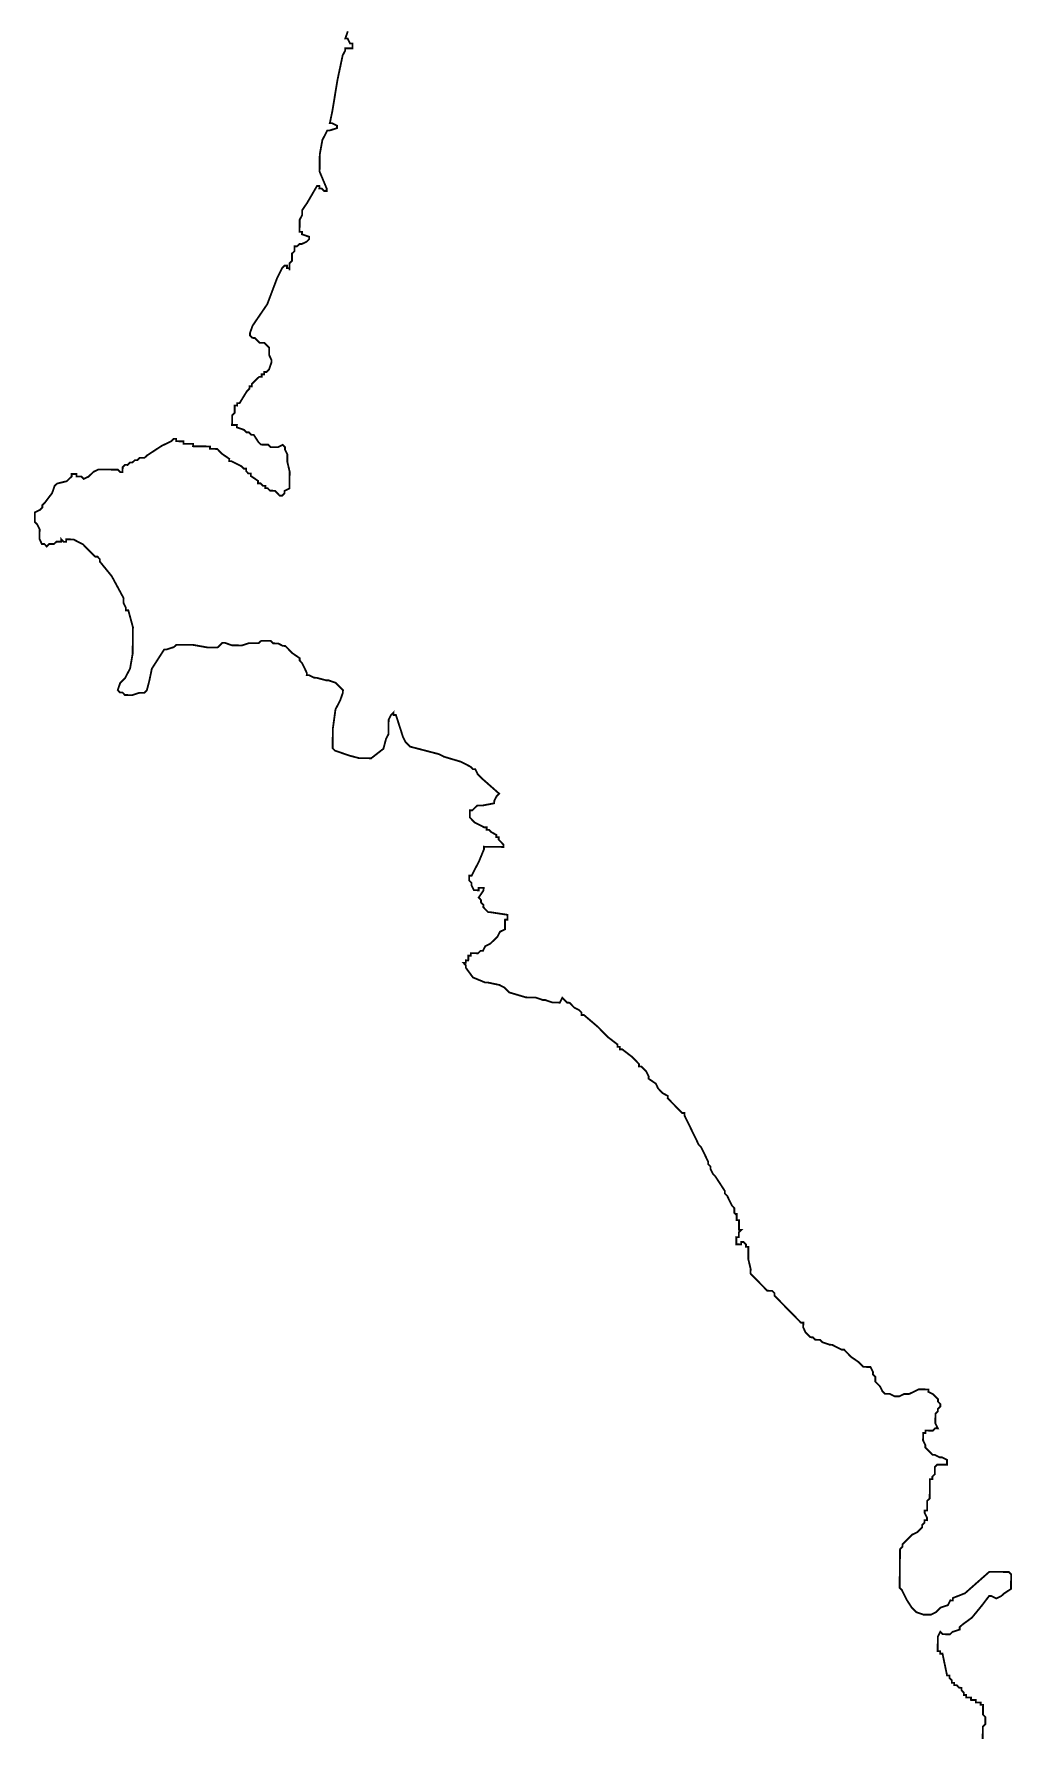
# Model space of a CAD drawing. Header units: metres. Extents: x 290190 to 339802, y 1811045 to 1991312.
# Drawn here: x 297534 to 299158, y 1968781 to 1971597 of the extents above; entities that cross this region are included whole.
import ezdxf

# ---------------------------------------------------------------- set-up
doc = ezdxf.new("R2010")
doc.units = ezdxf.units.M
doc.header["$MEASUREMENT"] = 0
doc.layers.add('HAZARDS LINE', color=1, linetype='Continuous')

msp = doc.modelspace()

# ---------------------------------------------------------------- linework, layer by layer
at = {"layer": 'HAZARDS LINE', "lineweight": 18}
msp.add_lwpolyline([(299108.8, 1968768.1, 3.01, 3.01, 0), (299109, 1968784.2, 3.01, 3.01, 0), (299109.1, 1968788.2, 3.01, 3.01, 0), (299113.1, 1968792.2, 3.01, 3.01, 0), (299113.2, 1968796.2, 3.01, 3.01, 0), (299113.2, 1968800.2, 3.01, 3.01, 0), (299113.3, 1968804.3, 3.01, 3.01, 0), (299109.3, 1968808.3, 3.01, 3.01, 0), (299109.3, 1968812.3, 3.01, 3.01, 0), (299109.4, 1968816.4, 3.01, 3.01, 0), (299109.4, 1968820.4, 3.01, 3.01, 0), (299109.5, 1968824.4, 3.01, 3.01, 0), (299105.5, 1968824.5, 3.01, 3.01, 0), (299105.5, 1968828.5, 3.01, 3.01, 0), (299101.5, 1968828.5, 3.01, 3.01, 0), (299097.5, 1968828.6, 3.01, 3.01, 0), (299097.5, 1968832.6, 3.01, 3.01, 0), (299093.5, 1968832.6, 3.01, 3.01, 0), (299089.5, 1968832.7, 3.01, 3.01, 0), (299089.5, 1968836.7, 3.01, 3.01, 0), (299085.5, 1968836.7, 3.01, 3.01, 0), (299081.5, 1968836.8, 3.01, 3.01, 0), (299081.5, 1968840.8, 3.01, 3.01, 0), (299077.5, 1968840.8, 3.01, 3.01, 0), (299077.5, 1968844.9, 3.01, 3.01, 0), (299073.6, 1968848.9, 3.01, 3.01, 0), (299073.6, 1968852.9, 3.01, 3.01, 0), (299069.6, 1968853, 3.01, 3.01, 0), (299065.6, 1968857.1, 3.01, 3.01, 0), (299061.6, 1968857.1, 3.01, 3.01, 0), (299061.6, 1968861.1, 3.01, 3.01, 0), (299057.6, 1968861.2, 3.01, 3.01, 0), (299057.7, 1968865.2, 3.01, 3.01, 0), (299053.7, 1968869.2, 3.01, 3.01, 0), (299053.7, 1968873.3, 3.01, 3.01, 0), (299049.7, 1968873.3, 3.01, 3.01, 0), (299042.1, 1968909.6, 3.01, 3.01, 0), (299038.1, 1968909.6, 3.01, 3.01, 0), (299038.1, 1968913.6, 3.01, 3.01, 0), (299034.1, 1968913.7, 3.01, 3.01, 0), (299034.1, 1968917.7, 3.01, 3.01, 0), (299034.2, 1968921.7, 3.01, 3.01, 0), (299034.2, 1968925.7, 3.01, 3.01, 0), (299034.3, 1968929.8, 3.01, 3.01, 0), (299034.3, 1968933.8, 3.01, 3.01, 0), (299034.4, 1968937.8, 3.01, 3.01, 0), (299038.5, 1968945.8, 3.01, 3.01, 0), (299042.4, 1968941.7, 3.01, 3.01, 0), (299046.5, 1968941.7, 3.01, 3.01, 0), (299050.5, 1968941.6, 3.01, 3.01, 0), (299054.5, 1968941.6, 3.01, 3.01, 0), (299058.6, 1968945.6, 3.01, 3.01, 0), (299070.7, 1968949.5, 3.01, 3.01, 0), (299070.7, 1968953.5, 3.01, 3.01, 0), (299074.8, 1968957.4, 3.01, 3.01, 0), (299091, 1968969.3, 3.01, 3.01, 0), (299107.3, 1968989.2, 3.01, 3.01, 0), (299119.5, 1969005.2, 3.01, 3.01, 0), (299123.5, 1969005.1, 3.01, 3.01, 0), (299131.5, 1969001, 3.01, 3.01, 0), (299139.6, 1969005, 3.01, 3.01, 0), (299143.7, 1969008.9, 3.01, 3.01, 0), (299155.8, 1969016.9, 3.01, 3.01, 0), (299155.9, 1969020.9, 3.01, 3.01, 0), (299155.9, 1969024.9, 3.01, 3.01, 0), (299155.9, 1969028.9, 3.01, 3.01, 0), (299156, 1969032.9, 3.01, 3.01, 0), (299156, 1969036.9, 3.01, 3.01, 0), (299156.1, 1969041, 3.01, 3.01, 0), (299152.1, 1969045, 3.01, 3.01, 0), (299148.1, 1969045.1, 3.01, 3.01, 0), (299144.1, 1969045.1, 3.01, 3.01, 0), (299140, 1969045.2, 3.01, 3.01, 0), (299132, 1969045.3, 3.01, 3.01, 0), (299119.9, 1969045.4, 3.01, 3.01, 0), (299079.4, 1969009.7, 3.01, 3.01, 0), (299059.2, 1969001.8, 3.01, 3.01, 0), (299059.1, 1968997.8, 3.01, 3.01, 0), (299055.1, 1968997.9, 3.01, 3.01, 0), (299051, 1968989.9, 3.01, 3.01, 0), (299038.9, 1968986, 3.01, 3.01, 0), (299030.8, 1968978, 3.01, 3.01, 0), (299022.7, 1968974.1, 3.01, 3.01, 0), (299010.6, 1968974.2, 3.01, 3.01, 0), (298998.6, 1968978.4, 3.01, 3.01, 0), (298990.7, 1968986.5, 3.01, 3.01, 0), (298982.8, 1968998.7, 3.01, 3.01, 0), (298974.9, 1969014.8, 3.01, 3.01, 0), (298970.9, 1969018.9, 3.01, 3.01, 0), (298971, 1969026.9, 3.01, 3.01, 0), (298971.2, 1969043, 3.01, 3.01, 0), (298971.3, 1969055.1, 3.01, 3.01, 0), (298971.5, 1969071.1, 3.01, 3.01, 0), (298971.6, 1969075.2, 3.01, 3.01, 0), (298971.6, 1969079.2, 3.01, 3.01, 0), (298971.7, 1969083.2, 3.01, 3.01, 0), (298975.7, 1969087.2, 3.01, 3.01, 0), (298975.8, 1969091.2, 3.01, 3.01, 0), (298979.8, 1969095.2, 3.01, 3.01, 0), (298983.9, 1969099.1, 3.01, 3.01, 0), (298992, 1969107.1, 3.01, 3.01, 0), (299000.1, 1969111, 3.01, 3.01, 0), (299004.2, 1969115, 3.01, 3.01, 0), (299008.2, 1969119, 3.01, 3.01, 0), (299008.3, 1969123, 3.01, 3.01, 0), (299012.3, 1969127, 3.01, 3.01, 0), (299012.4, 1969131, 3.01, 3.01, 0), (299016.4, 1969130.9, 3.01, 3.01, 0), (299016.4, 1969135, 3.01, 3.01, 0), (299012.5, 1969143.1, 3.01, 3.01, 0), (299012.5, 1969147.1, 3.01, 3.01, 0), (299016.6, 1969147, 3.01, 3.01, 0), (299016.6, 1969151, 3.01, 3.01, 0), (299016.7, 1969159.1, 3.01, 3.01, 0), (299016.7, 1969163.1, 3.01, 3.01, 0), (299020.8, 1969167.1, 3.01, 3.01, 0), (299020.9, 1969171.1, 3.01, 3.01, 0), (299021.1, 1969191.2, 3.01, 3.01, 0), (299021.1, 1969195.2, 3.01, 3.01, 0), (299021.2, 1969199.2, 3.01, 3.01, 0), (299025.2, 1969199.2, 3.01, 3.01, 0), (299025.2, 1969203.2, 3.01, 3.01, 0), (299029.3, 1969207.2, 3.01, 3.01, 0), (299029.3, 1969211.2, 3.01, 3.01, 0), (299029.4, 1969215.2, 3.01, 3.01, 0), (299029.4, 1969219.2, 3.01, 3.01, 0), (299033.5, 1969223.2, 3.01, 3.01, 0), (299041.5, 1969223.1, 3.01, 3.01, 0), (299045.5, 1969223.1, 3.01, 3.01, 0), (299049.6, 1969223, 3.01, 3.01, 0), (299049.6, 1969227.1, 3.01, 3.01, 0), (299049.7, 1969231.1, 3.01, 3.01, 0), (299041.7, 1969235.2, 3.01, 3.01, 0), (299037.6, 1969235.2, 3.01, 3.01, 0), (299029.6, 1969239.3, 3.01, 3.01, 0), (299025.6, 1969239.4, 3.01, 3.01, 0), (299021.7, 1969243.5, 3.01, 3.01, 0), (299017.7, 1969247.5, 3.01, 3.01, 0), (299013.7, 1969251.6, 3.01, 3.01, 0), (299013.7, 1969255.6, 3.01, 3.01, 0), (299009.8, 1969263.7, 3.01, 3.01, 0), (299009.9, 1969267.7, 3.01, 3.01, 0), (299009.9, 1969271.7, 3.01, 3.01, 0), (299010, 1969275.7, 3.01, 3.01, 0), (299014, 1969275.7, 3.01, 3.01, 0), (299014, 1969279.7, 3.01, 3.01, 0), (299018, 1969279.7, 3.01, 3.01, 0), (299022.1, 1969279.6, 3.01, 3.01, 0), (299026.1, 1969279.6, 3.01, 3.01, 0), (299030.1, 1969283.6, 3.01, 3.01, 0), (299034.2, 1969283.5, 3.01, 3.01, 0), (299030.2, 1969291.6, 3.01, 3.01, 0), (299030.3, 1969295.6, 3.01, 3.01, 0), (299030.3, 1969299.6, 3.01, 3.01, 0), (299030.4, 1969303.7, 3.01, 3.01, 0), (299030.4, 1969307.7, 3.01, 3.01, 0), (299034.5, 1969311.6, 3.01, 3.01, 0), (299034.5, 1969315.7, 3.01, 3.01, 0), (299038.6, 1969319.6, 3.01, 3.01, 0), (299038.6, 1969323.7, 3.01, 3.01, 0), (299034.6, 1969327.7, 3.01, 3.01, 0), (299034.7, 1969331.7, 3.01, 3.01, 0), (299026.7, 1969339.9, 3.01, 3.01, 0), (299018.7, 1969344, 3.01, 3.01, 0), (299018.8, 1969348, 3.01, 3.01, 0), (299014.8, 1969348, 3.01, 3.01, 0), (299010.7, 1969348.1, 3.01, 3.01, 0), (299002.7, 1969348.2, 3.01, 3.01, 0), (298986.5, 1969340.3, 3.01, 3.01, 0), (298978.5, 1969340.4, 3.01, 3.01, 0), (298970.4, 1969336.5, 3.01, 3.01, 0), (298966.4, 1969336.5, 3.01, 3.01, 0), (298962.4, 1969336.6, 3.01, 3.01, 0), (298954.4, 1969340.7, 3.01, 3.01, 0), (298946.4, 1969340.8, 3.01, 3.01, 0), (298942.4, 1969344.8, 3.01, 3.01, 0), (298938.5, 1969352.9, 3.01, 3.01, 0), (298934.5, 1969357, 3.01, 3.01, 0), (298930.5, 1969361, 3.01, 3.01, 0), (298930.6, 1969369.1, 3.01, 3.01, 0), (298926.6, 1969373.1, 3.01, 3.01, 0), (298926.7, 1969377.2, 3.01, 3.01, 0), (298922.7, 1969385.2, 3.01, 3.01, 0), (298918.7, 1969385.3, 3.01, 3.01, 0), (298910.7, 1969385.4, 3.01, 3.01, 0), (298902.7, 1969393.5, 3.01, 3.01, 0), (298890.8, 1969401.7, 3.01, 3.01, 0), (298886.8, 1969405.7, 3.01, 3.01, 0), (298878.8, 1969413.9, 3.01, 3.01, 0), (298874.8, 1969413.9, 3.01, 3.01, 0), (298866.8, 1969418, 3.01, 3.01, 0), (298858.8, 1969422.1, 3.01, 3.01, 0), (298854.8, 1969422.2, 3.01, 3.01, 0), (298842.8, 1969426.3, 3.01, 3.01, 0), (298838.8, 1969430.4, 3.01, 3.01, 0), (298834.8, 1969430.4, 3.01, 3.01, 0), (298830.8, 1969430.5, 3.01, 3.01, 0), (298826.8, 1969434.5, 3.01, 3.01, 0), (298822.8, 1969434.6, 3.01, 3.01, 0), (298818.8, 1969438.6, 3.01, 3.01, 0), (298814.8, 1969442.7, 3.01, 3.01, 0), (298810.9, 1969450.8, 3.01, 3.01, 0), (298811, 1969454.8, 3.01, 3.01, 0), (298811, 1969458.8, 3.01, 3.01, 0), (298807, 1969458.9, 3.01, 3.01, 0), (298795.1, 1969471.1, 3.01, 3.01, 0), (298783.1, 1969483.3, 3.01, 3.01, 0), (298771.2, 1969495.5, 3.01, 3.01, 0), (298763.3, 1969503.6, 3.01, 3.01, 0), (298763.3, 1969507.6, 3.01, 3.01, 0), (298759.3, 1969511.7, 3.01, 3.01, 0), (298751.3, 1969511.8, 3.01, 3.01, 0), (298747.3, 1969515.8, 3.01, 3.01, 0), (298743.4, 1969519.9, 3.01, 3.01, 0), (298739.4, 1969523.9, 3.01, 3.01, 0), (298727.5, 1969536.1, 3.01, 3.01, 0), (298723.5, 1969540.2, 3.01, 3.01, 0), (298723.6, 1969548.2, 3.01, 3.01, 0), (298719.7, 1969564.4, 3.01, 3.01, 0), (298719.9, 1969580.4, 3.01, 3.01, 0), (298719.9, 1969584.5, 3.01, 3.01, 0), (298715.9, 1969584.5, 3.01, 3.01, 0), (298716, 1969588.5, 3.01, 3.01, 0), (298712, 1969592.6, 3.01, 3.01, 0), (298708, 1969592.6, 3.01, 3.01, 0), (298707.9, 1969588.6, 3.01, 3.01, 0), (298703.9, 1969588.7, 3.01, 3.01, 0), (298699.9, 1969588.7, 3.01, 3.01, 0), (298699.9, 1969592.7, 3.01, 3.01, 0), (298700, 1969596.7, 3.01, 3.01, 0), (298700, 1969600.8, 3.01, 3.01, 0), (298704.1, 1969600.7, 3.01, 3.01, 0), (298704.1, 1969604.7, 3.01, 3.01, 0), (298704.1, 1969608.8, 3.01, 3.01, 0), (298708.2, 1969612.7, 3.01, 3.01, 0), (298704.2, 1969612.8, 3.01, 3.01, 0), (298704.2, 1969616.8, 3.01, 3.01, 0), (298704.3, 1969620.8, 3.01, 3.01, 0), (298704.3, 1969624.8, 3.01, 3.01, 0), (298704.4, 1969628.8, 3.01, 3.01, 0), (298700.3, 1969628.9, 3.01, 3.01, 0), (298700.4, 1969632.9, 3.01, 3.01, 0), (298700.4, 1969636.9, 3.01, 3.01, 0), (298700.5, 1969641, 3.01, 3.01, 0), (298700.4, 1969636.9, 3.01, 3.01, 0), (298696.5, 1969641, 3.01, 3.01, 0), (298696.5, 1969649, 3.01, 3.01, 0), (298692.6, 1969653.1, 3.01, 3.01, 0), (298684.7, 1969669.3, 3.01, 3.01, 0), (298680.7, 1969673.3, 3.01, 3.01, 0), (298680.8, 1969677.3, 3.01, 3.01, 0), (298672.9, 1969689.5, 3.01, 3.01, 0), (298665, 1969701.6, 3.01, 3.01, 0), (298661, 1969705.7, 3.01, 3.01, 0), (298657.1, 1969713.8, 3.01, 3.01, 0), (298657.1, 1969717.8, 3.01, 3.01, 0), (298653.1, 1969721.9, 3.01, 3.01, 0), (298653.2, 1969725.9, 3.01, 3.01, 0), (298641.4, 1969750.1, 3.01, 3.01, 0), (298637.4, 1969754.2, 3.01, 3.01, 0), (298633.5, 1969762.3, 3.01, 3.01, 0), (298629.6, 1969770.4, 3.01, 3.01, 0), (298625.6, 1969778.5, 3.01, 3.01, 0), (298613.8, 1969802.7, 3.01, 3.01, 0), (298613.9, 1969806.7, 3.01, 3.01, 0), (298609.9, 1969806.8, 3.01, 3.01, 0), (298605.9, 1969810.8, 3.01, 3.01, 0), (298601.9, 1969814.9, 3.01, 3.01, 0), (298597.9, 1969819, 3.01, 3.01, 0), (298590, 1969827.1, 3.01, 3.01, 0), (298586, 1969831.2, 3.01, 3.01, 0), (298586.1, 1969835.2, 3.01, 3.01, 0), (298578.1, 1969839.3, 3.01, 3.01, 0), (298574.1, 1969843.3, 3.01, 3.01, 0), (298570.1, 1969847.4, 3.01, 3.01, 0), (298566.2, 1969855.5, 3.01, 3.01, 0), (298554.2, 1969863.7, 3.01, 3.01, 0), (298554.3, 1969867.7, 3.01, 3.01, 0), (298550.3, 1969875.8, 3.01, 3.01, 0), (298542.4, 1969883.9, 3.01, 3.01, 0), (298538.4, 1969883.9, 3.01, 3.01, 0), (298538.4, 1969888, 3.01, 3.01, 0), (298526.5, 1969900.1, 3.01, 3.01, 0), (298510.5, 1969912.4, 3.01, 3.01, 0), (298506.5, 1969912.4, 3.01, 3.01, 0), (298506.6, 1969916.4, 3.01, 3.01, 0), (298502.6, 1969916.5, 3.01, 3.01, 0), (298502.6, 1969920.5, 3.01, 3.01, 0), (298486.7, 1969932.7, 3.01, 3.01, 0), (298482.7, 1969936.8, 3.01, 3.01, 0), (298474.7, 1969944.9, 3.01, 3.01, 0), (298470.8, 1969949, 3.01, 3.01, 0), (298446.9, 1969969.4, 3.01, 3.01, 0), (298442.8, 1969969.4, 3.01, 3.01, 0), (298442.9, 1969973.4, 3.01, 3.01, 0), (298438.9, 1969977.5, 3.01, 3.01, 0), (298430.9, 1969981.6, 3.01, 3.01, 0), (298426.9, 1969985.7, 3.01, 3.01, 0), (298423, 1969989.7, 3.01, 3.01, 0), (298419, 1969989.8, 3.01, 3.01, 0), (298411, 1969997.9, 3.01, 3.01, 0), (298406.9, 1969989.9, 3.01, 3.01, 0), (298402.9, 1969990, 3.01, 3.01, 0), (298394.8, 1969990, 3.01, 3.01, 0), (298382.8, 1969994.2, 3.01, 3.01, 0), (298378.8, 1969994.2, 3.01, 3.01, 0), (298366.8, 1969998.4, 3.01, 3.01, 0), (298362.8, 1969998.4, 3.01, 3.01, 0), (298358.8, 1969998.5, 3.01, 3.01, 0), (298354.7, 1969998.5, 3.01, 3.01, 0), (298350.7, 1969998.6, 3.01, 3.01, 0), (298322.7, 1970006.9, 3.01, 3.01, 0), (298318.7, 1970011, 3.01, 3.01, 0), (298314.7, 1970015, 3.01, 3.01, 0), (298306.7, 1970019.2, 3.01, 3.01, 0), (298286.7, 1970023.4, 3.01, 3.01, 0), (298282.7, 1970023.4, 3.01, 3.01, 0), (298262.7, 1970031.7, 3.01, 3.01, 0), (298250.8, 1970047.9, 3.01, 3.01, 0), (298250.8, 1970051.9, 3.01, 3.01, 0), (298246.9, 1970056, 3.01, 3.01, 0), (298250.9, 1970055.9, 3.01, 3.01, 0), (298250.9, 1970060, 3.01, 3.01, 0), (298254.9, 1970059.9, 3.01, 3.01, 0), (298255, 1970063.9, 3.01, 3.01, 0), (298255, 1970068, 3.01, 3.01, 0), (298259, 1970067.9, 3.01, 3.01, 0), (298259.1, 1970071.9, 3.01, 3.01, 0), (298271.1, 1970071.8, 3.01, 3.01, 0), (298275.2, 1970075.8, 3.01, 3.01, 0), (298279.2, 1970075.7, 3.01, 3.01, 0), (298283.3, 1970083.7, 3.01, 3.01, 0), (298291.4, 1970087.7, 3.01, 3.01, 0), (298295.5, 1970091.6, 3.01, 3.01, 0), (298299.5, 1970095.6, 3.01, 3.01, 0), (298303.6, 1970099.6, 3.01, 3.01, 0), (298307.7, 1970107.6, 3.01, 3.01, 0), (298315.8, 1970111.5, 3.01, 3.01, 0), (298315.8, 1970115.5, 3.01, 3.01, 0), (298315.9, 1970119.5, 3.01, 3.01, 0), (298315.9, 1970123.6, 3.01, 3.01, 0), (298316, 1970127.6, 3.01, 3.01, 0), (298320, 1970127.5, 3.01, 3.01, 0), (298320, 1970131.6, 3.01, 3.01, 0), (298320.1, 1970135.6, 3.01, 3.01, 0), (298292, 1970139.9, 3.01, 3.01, 0), (298288, 1970140, 3.01, 3.01, 0), (298284, 1970144, 3.01, 3.01, 0), (298280, 1970148.1, 3.01, 3.01, 0), (298280.1, 1970152.1, 3.01, 3.01, 0), (298276.1, 1970156.2, 3.01, 3.01, 0), (298276.1, 1970160.2, 3.01, 3.01, 0), (298272.2, 1970164.3, 3.01, 3.01, 0), (298280.3, 1970176.2, 3.01, 3.01, 0), (298280.4, 1970180.2, 3.01, 3.01, 0), (298276.4, 1970180.3, 3.01, 3.01, 0), (298272.3, 1970180.3, 3.01, 3.01, 0), (298272.3, 1970176.3, 3.01, 3.01, 0), (298268.3, 1970176.4, 3.01, 3.01, 0), (298264.3, 1970176.4, 3.01, 3.01, 0), (298260.3, 1970184.5, 3.01, 3.01, 0), (298260.4, 1970188.5, 3.01, 3.01, 0), (298256.4, 1970192.6, 3.01, 3.01, 0), (298256.4, 1970196.6, 3.01, 3.01, 0), (298256.5, 1970200.6, 3.01, 3.01, 0), (298260.5, 1970200.6, 3.01, 3.01, 0), (298264.6, 1970208.6, 3.01, 3.01, 0), (298272.8, 1970224.5, 3.01, 3.01, 0), (298281.1, 1970244.6, 3.01, 3.01, 0), (298281.1, 1970248.6, 3.01, 3.01, 0), (298285.2, 1970248.5, 3.01, 3.01, 0), (298293.2, 1970248.4, 3.01, 3.01, 0), (298297.2, 1970248.4, 3.01, 3.01, 0), (298309.3, 1970248.3, 3.01, 3.01, 0), (298313.3, 1970248.2, 3.01, 3.01, 0), (298313.3, 1970252.2, 3.01, 3.01, 0), (298309.4, 1970256.3, 3.01, 3.01, 0), (298305.4, 1970260.4, 3.01, 3.01, 0), (298305.4, 1970264.4, 3.01, 3.01, 0), (298301.4, 1970264.4, 3.01, 3.01, 0), (298301.5, 1970268.4, 3.01, 3.01, 0), (298293.5, 1970272.6, 3.01, 3.01, 0), (298289.5, 1970276.6, 3.01, 3.01, 0), (298285.5, 1970276.7, 3.01, 3.01, 0), (298285.5, 1970280.7, 3.01, 3.01, 0), (298281.5, 1970280.7, 3.01, 3.01, 0), (298265.5, 1970288.9, 3.01, 3.01, 0), (298261.5, 1970293, 3.01, 3.01, 0), (298257.6, 1970297.1, 3.01, 3.01, 0), (298257.6, 1970301.1, 3.01, 3.01, 0), (298257.6, 1970305.1, 3.01, 3.01, 0), (298257.7, 1970309.1, 3.01, 3.01, 0), (298261.7, 1970309.1, 3.01, 3.01, 0), (298265.8, 1970313.1, 3.01, 3.01, 0), (298269.8, 1970317, 3.01, 3.01, 0), (298273.9, 1970317, 3.01, 3.01, 0), (298277.9, 1970316.9, 3.01, 3.01, 0), (298298, 1970320.7, 3.01, 3.01, 0), (298298.1, 1970324.8, 3.01, 3.01, 0), (298302.2, 1970332.8, 3.01, 3.01, 0), (298306.2, 1970336.7, 3.01, 3.01, 0), (298278.4, 1970361.2, 3.01, 3.01, 0), (298274.4, 1970365.2, 3.01, 3.01, 0), (298270.4, 1970369.3, 3.01, 3.01, 0), (298266.5, 1970377.4, 3.01, 3.01, 0), (298262.5, 1970377.4, 3.01, 3.01, 0), (298258.5, 1970381.5, 3.01, 3.01, 0), (298242.5, 1970389.7, 3.01, 3.01, 0), (298214.5, 1970398, 3.01, 3.01, 0), (298206.5, 1970402.2, 3.01, 3.01, 0), (298158.4, 1970414.7, 3.01, 3.01, 0), (298150.4, 1970422.9, 3.01, 3.01, 0), (298146.5, 1970431, 3.01, 3.01, 0), (298138.7, 1970455.2, 3.01, 3.01, 0), (298134.8, 1970467.3, 3.01, 3.01, 0), (298130.8, 1970467.3, 3.01, 3.01, 0), (298130.9, 1970471.3, 3.01, 3.01, 0), (298126.8, 1970467.4, 3.01, 3.01, 0), (298122.7, 1970459.4, 3.01, 3.01, 0), (298122.6, 1970447.3, 3.01, 3.01, 0), (298122.4, 1970435.2, 3.01, 3.01, 0), (298118.3, 1970427.2, 3.01, 3.01, 0), (298114.1, 1970411.2, 3.01, 3.01, 0), (298093.8, 1970395.4, 3.01, 3.01, 0), (298081.8, 1970395.5, 3.01, 3.01, 0), (298073.8, 1970395.6, 3.01, 3.01, 0), (298057.7, 1970399.8, 3.01, 3.01, 0), (298033.7, 1970408.1, 3.01, 3.01, 0), (298029.7, 1970412.1, 3.01, 3.01, 0), (298029.8, 1970416.2, 3.01, 3.01, 0), (298029.9, 1970424.2, 3.01, 3.01, 0), (298030, 1970436.3, 3.01, 3.01, 0), (298030.1, 1970444.3, 3.01, 3.01, 0), (298034.5, 1970476.4, 3.01, 3.01, 0), (298038.6, 1970484.4, 3.01, 3.01, 0), (298042.7, 1970492.4, 3.01, 3.01, 0), (298046.8, 1970504.4, 3.01, 3.01, 0), (298046.9, 1970508.4, 3.01, 3.01, 0), (298038.9, 1970516.6, 3.01, 3.01, 0), (298034.9, 1970520.6, 3.01, 3.01, 0), (298022.9, 1970524.8, 3.01, 3.01, 0), (298018.9, 1970524.8, 3.01, 3.01, 0), (298002.9, 1970529, 3.01, 3.01, 0), (297998.9, 1970529.1, 3.01, 3.01, 0), (297990.9, 1970533.2, 3.01, 3.01, 0), (297986.8, 1970533.2, 3.01, 3.01, 0), (297986.9, 1970537.2, 3.01, 3.01, 0), (297979, 1970553.4, 3.01, 3.01, 0), (297975.1, 1970557.5, 3.01, 3.01, 0), (297975.1, 1970561.5, 3.01, 3.01, 0), (297963.1, 1970569.7, 3.01, 3.01, 0), (297951.2, 1970581.8, 3.01, 3.01, 0), (297947.2, 1970581.9, 3.01, 3.01, 0), (297939.2, 1970586, 3.01, 3.01, 0), (297935.2, 1970586, 3.01, 3.01, 0), (297931.2, 1970586.1, 3.01, 3.01, 0), (297927.2, 1970590.2, 3.01, 3.01, 0), (297923.2, 1970590.2, 3.01, 3.01, 0), (297911.1, 1970590.3, 3.01, 3.01, 0), (297907, 1970586.4, 3.01, 3.01, 0), (297903, 1970586.4, 3.01, 3.01, 0), (297899, 1970586.4, 3.01, 3.01, 0), (297891, 1970586.5, 3.01, 3.01, 0), (297878.9, 1970582.6, 3.01, 3.01, 0), (297874.9, 1970582.7, 3.01, 3.01, 0), (297862.8, 1970582.8, 3.01, 3.01, 0), (297850.8, 1970587, 3.01, 3.01, 0), (297846.8, 1970587, 3.01, 3.01, 0), (297838.6, 1970579.1, 3.01, 3.01, 0), (297834.6, 1970579.1, 3.01, 3.01, 0), (297830.6, 1970579.2, 3.01, 3.01, 0), (297826.6, 1970579.2, 3.01, 3.01, 0), (297822.6, 1970579.2, 3.01, 3.01, 0), (297798.5, 1970583.5, 3.01, 3.01, 0), (297794.5, 1970583.6, 3.01, 3.01, 0), (297774.4, 1970583.8, 3.01, 3.01, 0), (297770.4, 1970583.8, 3.01, 3.01, 0), (297766.3, 1970579.9, 3.01, 3.01, 0), (297754.2, 1970576, 3.01, 3.01, 0), (297750.2, 1970576, 3.01, 3.01, 0), (297729.7, 1970544.1, 3.01, 3.01, 0), (297725.5, 1970524, 3.01, 3.01, 0), (297721.3, 1970508, 3.01, 3.01, 0), (297717.2, 1970504, 3.01, 3.01, 0), (297713.2, 1970504.1, 3.01, 3.01, 0), (297709.2, 1970504.1, 3.01, 3.01, 0), (297697.1, 1970500.2, 3.01, 3.01, 0), (297689.1, 1970500.3, 3.01, 3.01, 0), (297685, 1970500.4, 3.01, 3.01, 0), (297681.1, 1970504.4, 3.01, 3.01, 0), (297677, 1970504.5, 3.01, 3.01, 0), (297673.1, 1970508.5, 3.01, 3.01, 0), (297677.2, 1970520.6, 3.01, 3.01, 0), (297685.3, 1970528.5, 3.01, 3.01, 0), (297693.6, 1970544.5, 3.01, 3.01, 0), (297697.8, 1970568.6, 3.01, 3.01, 0), (297698, 1970584.6, 3.01, 3.01, 0), (297698.3, 1970612.8, 3.01, 3.01, 0), (297690.6, 1970641, 3.01, 3.01, 0), (297686.6, 1970641, 3.01, 3.01, 0), (297686.6, 1970645.1, 3.01, 3.01, 0), (297682.7, 1970653.2, 3.01, 3.01, 0), (297682.7, 1970657.2, 3.01, 3.01, 0), (297682.8, 1970661.2, 3.01, 3.01, 0), (297663.1, 1970697.6, 3.01, 3.01, 0), (297643.3, 1970721.9, 3.01, 3.01, 0), (297643.3, 1970725.9, 3.01, 3.01, 0), (297639.3, 1970730, 3.01, 3.01, 0), (297635.3, 1970730.1, 3.01, 3.01, 0), (297631.3, 1970734.1, 3.01, 3.01, 0), (297623.4, 1970742.2, 3.01, 3.01, 0), (297615.4, 1970750.4, 3.01, 3.01, 0), (297599.5, 1970758.6, 3.01, 3.01, 0), (297595.4, 1970758.6, 3.01, 3.01, 0), (297591.4, 1970758.7, 3.01, 3.01, 0), (297587.4, 1970758.7, 3.01, 3.01, 0), (297587.4, 1970754.7, 3.01, 3.01, 0), (297583.3, 1970754.7, 3.01, 3.01, 0), (297579.4, 1970758.8, 3.01, 3.01, 0), (297579.3, 1970754.8, 3.01, 3.01, 0), (297571.3, 1970754.9, 3.01, 3.01, 0), (297567.2, 1970750.9, 3.01, 3.01, 0), (297559.2, 1970751, 3.01, 3.01, 0), (297555.1, 1970747, 3.01, 3.01, 0), (297551.1, 1970751.1, 3.01, 3.01, 0), (297547.1, 1970751.1, 3.01, 3.01, 0), (297543.2, 1970759.2, 3.01, 3.01, 0), (297543.4, 1970775.3, 3.01, 3.01, 0), (297539.4, 1970783.4, 3.01, 3.01, 0), (297535.5, 1970787.4, 3.01, 3.01, 0), (297535.5, 1970791.5, 3.01, 3.01, 0), (297535.6, 1970803.5, 3.01, 3.01, 0), (297543.7, 1970807.4, 3.01, 3.01, 0), (297547.8, 1970811.4, 3.01, 3.01, 0), (297547.8, 1970815.4, 3.01, 3.01, 0), (297551.9, 1970819.4, 3.01, 3.01, 0), (297564.1, 1970835.4, 3.01, 3.01, 0), (297568.3, 1970847.4, 3.01, 3.01, 0), (297572.4, 1970851.3, 3.01, 3.01, 0), (297588.5, 1970855.2, 3.01, 3.01, 0), (297592.5, 1970859.2, 3.01, 3.01, 0), (297596.6, 1970863.1, 3.01, 3.01, 0), (297596.6, 1970867.2, 3.01, 3.01, 0), (297600.7, 1970867.1, 3.01, 3.01, 0), (297604.7, 1970867.1, 3.01, 3.01, 0), (297604.6, 1970863, 3.01, 3.01, 0), (297612.7, 1970863, 3.01, 3.01, 0), (297616.6, 1970858.9, 3.01, 3.01, 0), (297624.7, 1970862.8, 3.01, 3.01, 0), (297632.9, 1970870.8, 3.01, 3.01, 0), (297640.9, 1970874.7, 3.01, 3.01, 0), (297645, 1970874.7, 3.01, 3.01, 0), (297649, 1970874.6, 3.01, 3.01, 0), (297661, 1970874.5, 3.01, 3.01, 0), (297665.1, 1970874.4, 3.01, 3.01, 0), (297669.1, 1970874.4, 3.01, 3.01, 0), (297673.1, 1970874.4, 3.01, 3.01, 0), (297677.1, 1970870.3, 3.01, 3.01, 0), (297681.1, 1970870.2, 3.01, 3.01, 0), (297681.1, 1970874.3, 3.01, 3.01, 0), (297681.2, 1970878.3, 3.01, 3.01, 0), (297685.2, 1970882.3, 3.01, 3.01, 0), (297689.3, 1970882.2, 3.01, 3.01, 0), (297693.3, 1970886.2, 3.01, 3.01, 0), (297697.3, 1970886.1, 3.01, 3.01, 0), (297701.4, 1970890.1, 3.01, 3.01, 0), (297705.4, 1970890.1, 3.01, 3.01, 0), (297709.5, 1970894.1, 3.01, 3.01, 0), (297713.5, 1970894, 3.01, 3.01, 0), (297717.5, 1970894, 3.01, 3.01, 0), (297721.6, 1970897.9, 3.01, 3.01, 0), (297745.9, 1970913.8, 3.01, 3.01, 0), (297762, 1970921.6, 3.01, 3.01, 0), (297766.1, 1970925.6, 3.01, 3.01, 0), (297770.1, 1970925.5, 3.01, 3.01, 0), (297770.1, 1970921.5, 3.01, 3.01, 0), (297774.1, 1970921.5, 3.01, 3.01, 0), (297778.1, 1970921.4, 3.01, 3.01, 0), (297782.1, 1970921.4, 3.01, 3.01, 0), (297782.1, 1970917.4, 3.01, 3.01, 0), (297786.1, 1970917.3, 3.01, 3.01, 0), (297790.1, 1970917.3, 3.01, 3.01, 0), (297794.1, 1970917.2, 3.01, 3.01, 0), (297798.2, 1970917.2, 3.01, 3.01, 0), (297798.1, 1970913.2, 3.01, 3.01, 0), (297802.1, 1970913.1, 3.01, 3.01, 0), (297806.2, 1970913.1, 3.01, 3.01, 0), (297810.2, 1970913, 3.01, 3.01, 0), (297814.2, 1970913, 3.01, 3.01, 0), (297818.2, 1970913, 3.01, 3.01, 0), (297822.2, 1970912.9, 3.01, 3.01, 0), (297826.2, 1970912.9, 3.01, 3.01, 0), (297826.2, 1970908.8, 3.01, 3.01, 0), (297830.2, 1970908.8, 3.01, 3.01, 0), (297834.2, 1970908.8, 3.01, 3.01, 0), (297838.3, 1970908.7, 3.01, 3.01, 0), (297846.2, 1970900.6, 3.01, 3.01, 0), (297858.2, 1970892.4, 3.01, 3.01, 0), (297858.1, 1970888.4, 3.01, 3.01, 0), (297862.1, 1970888.3, 3.01, 3.01, 0), (297870.1, 1970884.2, 3.01, 3.01, 0), (297878.1, 1970880.1, 3.01, 3.01, 0), (297882.1, 1970876.1, 3.01, 3.01, 0), (297886.1, 1970876, 3.01, 3.01, 0), (297886.1, 1970872, 3.01, 3.01, 0), (297890.1, 1970867.9, 3.01, 3.01, 0), (297894.1, 1970867.9, 3.01, 3.01, 0), (297894, 1970863.9, 3.01, 3.01, 0), (297906, 1970855.7, 3.01, 3.01, 0), (297906, 1970851.7, 3.01, 3.01, 0), (297910, 1970851.6, 3.01, 3.01, 0), (297914, 1970847.6, 3.01, 3.01, 0), (297918, 1970847.5, 3.01, 3.01, 0), (297917.9, 1970843.5, 3.01, 3.01, 0), (297921.9, 1970843.5, 3.01, 3.01, 0), (297925.9, 1970839.4, 3.01, 3.01, 0), (297929.9, 1970839.4, 3.01, 3.01, 0), (297934, 1970839.3, 3.01, 3.01, 0), (297937.9, 1970835.3, 3.01, 3.01, 0), (297941.9, 1970831.2, 3.01, 3.01, 0), (297945.9, 1970831.1, 3.01, 3.01, 0), (297950, 1970835.1, 3.01, 3.01, 0), (297950, 1970839.1, 3.01, 3.01, 0), (297958.1, 1970843.1, 3.01, 3.01, 0), (297958.2, 1970847.1, 3.01, 3.01, 0), (297958.2, 1970851.1, 3.01, 3.01, 0), (297958.4, 1970871.2, 3.01, 3.01, 0), (297954.6, 1970887.3, 3.01, 3.01, 0), (297954.6, 1970891.3, 3.01, 3.01, 0), (297954.7, 1970895.4, 3.01, 3.01, 0), (297954.7, 1970899.4, 3.01, 3.01, 0), (297950.8, 1970907.5, 3.01, 3.01, 0), (297950.8, 1970911.5, 3.01, 3.01, 0), (297946.9, 1970915.6, 3.01, 3.01, 0), (297938.8, 1970911.6, 3.01, 3.01, 0), (297934.8, 1970911.7, 3.01, 3.01, 0), (297930.7, 1970911.7, 3.01, 3.01, 0), (297926.7, 1970911.8, 3.01, 3.01, 0), (297922.7, 1970915.8, 3.01, 3.01, 0), (297918.7, 1970915.9, 3.01, 3.01, 0), (297914.7, 1970915.9, 3.01, 3.01, 0), (297910.7, 1970916, 3.01, 3.01, 0), (297906.7, 1970920, 3.01, 3.01, 0), (297898.8, 1970932.2, 3.01, 3.01, 0), (297894.8, 1970932.2, 3.01, 3.01, 0), (297890.8, 1970936.3, 3.01, 3.01, 0), (297886.8, 1970936.3, 3.01, 3.01, 0), (297882.8, 1970940.4, 3.01, 3.01, 0), (297870.8, 1970944.5, 3.01, 3.01, 0), (297870.9, 1970948.6, 3.01, 3.01, 0), (297866.8, 1970948.6, 3.01, 3.01, 0), (297862.8, 1970948.6, 3.01, 3.01, 0), (297862.9, 1970952.7, 3.01, 3.01, 0), (297862.9, 1970956.7, 3.01, 3.01, 0), (297862.9, 1970960.7, 3.01, 3.01, 0), (297863, 1970964.7, 3.01, 3.01, 0), (297867.1, 1970968.7, 3.01, 3.01, 0), (297867.1, 1970972.7, 3.01, 3.01, 0), (297867.1, 1970976.7, 3.01, 3.01, 0), (297867.2, 1970980.8, 3.01, 3.01, 0), (297871.2, 1970980.7, 3.01, 3.01, 0), (297871.3, 1970984.7, 3.01, 3.01, 0), (297875.3, 1970984.7, 3.01, 3.01, 0), (297887.5, 1971004.6, 3.01, 3.01, 0), (297891.6, 1971008.6, 3.01, 3.01, 0), (297891.7, 1971012.6, 3.01, 3.01, 0), (297895.7, 1971012.6, 3.01, 3.01, 0), (297895.7, 1971016.6, 3.01, 3.01, 0), (297899.8, 1971020.6, 3.01, 3.01, 0), (297903.8, 1971024.6, 3.01, 3.01, 0), (297907.9, 1971028.5, 3.01, 3.01, 0), (297911.9, 1971028.5, 3.01, 3.01, 0), (297912, 1971032.5, 3.01, 3.01, 0), (297916, 1971032.5, 3.01, 3.01, 0), (297916, 1971036.5, 3.01, 3.01, 0), (297920.1, 1971036.4, 3.01, 3.01, 0), (297924.1, 1971040.4, 3.01, 3.01, 0), (297928.3, 1971052.4, 3.01, 3.01, 0), (297928.3, 1971056.5, 3.01, 3.01, 0), (297924.4, 1971064.5, 3.01, 3.01, 0), (297924.4, 1971068.6, 3.01, 3.01, 0), (297924.5, 1971072.6, 3.01, 3.01, 0), (297924.5, 1971076.6, 3.01, 3.01, 0), (297916.6, 1971084.7, 3.01, 3.01, 0), (297912.5, 1971084.8, 3.01, 3.01, 0), (297908.5, 1971084.8, 3.01, 3.01, 0), (297904.6, 1971088.9, 3.01, 3.01, 0), (297900.6, 1971092.9, 3.01, 3.01, 0), (297896.6, 1971093, 3.01, 3.01, 0), (297892.6, 1971097, 3.01, 3.01, 0), (297892.6, 1971101.1, 3.01, 3.01, 0), (297896.8, 1971113.1, 3.01, 3.01, 0), (297921.3, 1971149, 3.01, 3.01, 0), (297937.9, 1971193, 3.01, 3.01, 0), (297946.1, 1971209, 3.01, 3.01, 0), (297950.1, 1971213, 3.01, 3.01, 0), (297954.2, 1971212.9, 3.01, 3.01, 0), (297954.1, 1971208.9, 3.01, 3.01, 0), (297958.1, 1971208.9, 3.01, 3.01, 0), (297958.1, 1971204.9, 3.01, 3.01, 0), (297958.1, 1971208.9, 3.01, 3.01, 0), (297958.2, 1971212.9, 3.01, 3.01, 0), (297958.2, 1971216.9, 3.01, 3.01, 0), (297962.3, 1971220.9, 3.01, 3.01, 0), (297962.3, 1971224.9, 3.01, 3.01, 0), (297962.4, 1971233, 3.01, 3.01, 0), (297966.5, 1971236.9, 3.01, 3.01, 0), (297966.5, 1971241, 3.01, 3.01, 0), (297966.6, 1971245, 3.01, 3.01, 0), (297970.6, 1971244.9, 3.01, 3.01, 0), (297974.7, 1971248.9, 3.01, 3.01, 0), (297978.7, 1971248.9, 3.01, 3.01, 0), (297986.8, 1971252.8, 3.01, 3.01, 0), (297990.8, 1971256.8, 3.01, 3.01, 0), (297990.9, 1971260.8, 3.01, 3.01, 0), (297978.8, 1971264.9, 3.01, 3.01, 0), (297978.9, 1971269, 3.01, 3.01, 0), (297974.9, 1971269, 3.01, 3.01, 0), (297974.9, 1971273, 3.01, 3.01, 0), (297975, 1971281.1, 3.01, 3.01, 0), (297975.1, 1971289.1, 3.01, 3.01, 0), (297979.2, 1971297.1, 3.01, 3.01, 0), (297979.3, 1971305.1, 3.01, 3.01, 0), (297987.5, 1971317.1, 3.01, 3.01, 0), (298003.8, 1971345.1, 3.01, 3.01, 0), (298007.9, 1971345, 3.01, 3.01, 0), (298007.8, 1971341, 3.01, 3.01, 0), (298011.8, 1971340.9, 3.01, 3.01, 0), (298015.8, 1971336.9, 3.01, 3.01, 0), (298019.8, 1971336.8, 3.01, 3.01, 0), (298019.9, 1971340.9, 3.01, 3.01, 0), (298008.1, 1971369.1, 3.01, 3.01, 0), (298008.4, 1971397.3, 3.01, 3.01, 0), (298012.7, 1971421.3, 3.01, 3.01, 0), (298020.9, 1971437.3, 3.01, 3.01, 0), (298025, 1971437.3, 3.01, 3.01, 0), (298037.1, 1971441.2, 3.01, 3.01, 0), (298037.1, 1971445.2, 3.01, 3.01, 0), (298029.1, 1971449.3, 3.01, 3.01, 0), (298025.1, 1971449.3, 3.01, 3.01, 0), (298029.3, 1971469.4, 3.01, 3.01, 0), (298037.9, 1971521.6, 3.01, 3.01, 0), (298046.4, 1971561.7, 3.01, 3.01, 0), (298050.5, 1971569.7, 3.01, 3.01, 0), (298050.6, 1971573.7, 3.01, 3.01, 0), (298054.6, 1971573.6, 3.01, 3.01, 0), (298058.6, 1971573.6, 3.01, 3.01, 0), (298062.6, 1971573.5, 3.01, 3.01, 0), (298062.7, 1971577.6, 3.01, 3.01, 0), (298062.7, 1971581.6, 3.01, 3.01, 0), (298058.7, 1971581.6, 3.01, 3.01, 0), (298054.8, 1971589.7, 3.01, 3.01, 0), (298050.8, 1971589.8, 3.01, 3.01, 0), (298054.9, 1971601.8, 3.01, 3.01, 0)], format="xyseb", dxfattribs=at)

doc.saveas('drawing.dxf')
